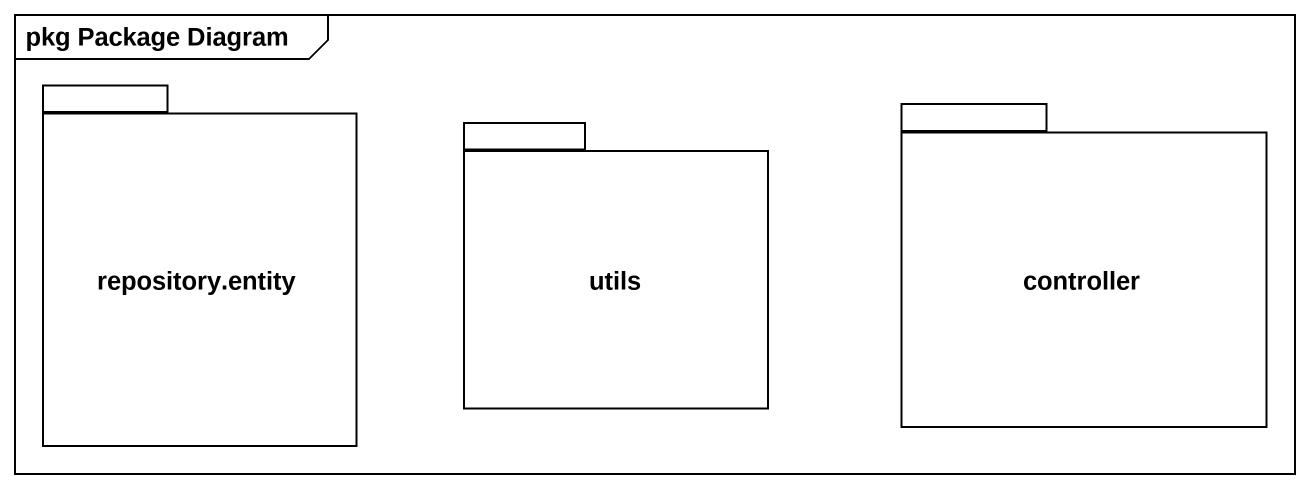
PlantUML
@startuml
mainframe pkg Package Diagram
package "repository.entity" as repository_entity {
}
package utils {
}
package controller {
}
@enduml
